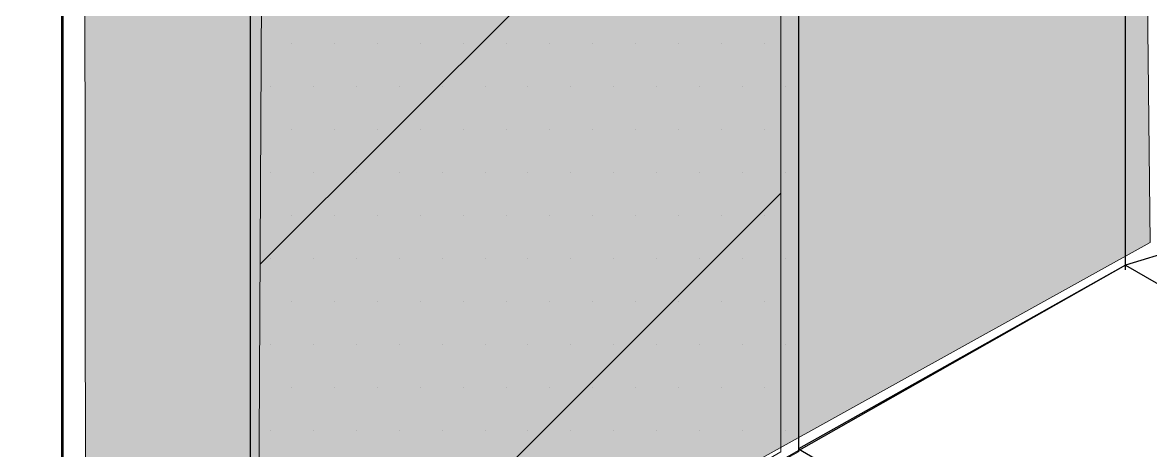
# Model space of a CAD drawing. Extents: x -1328 to 5679, y -4611 to 1603.
# Drawn here: x 246.9 to 282.36, y 969.75 to 983.22 of the extents above; entities that cross this region are included whole.
import ezdxf

# ---------------------------------------------------------------- set-up
doc = ezdxf.new("R2010")
doc.units = 0
doc.header["$MEASUREMENT"] = 0
for name, color, linetype, lineweight in [('.ATI-HATCH', 7, 'Continuous', 0), ('G-ANNO-TTLB', 7, 'Continuous', 0), ('Layer 12', 7, 'Continuous', 0), ('TYVEK', 7, 'Continuous', 0)]:
    doc.layers.add(name, color=color, linetype=linetype, lineweight=lineweight)

# ---------------------------------------------------------------- blocks, each defined once
blk = doc.blocks.new('Block_250')
at = {"layer": '.ATI-HATCH'}
blk.add_open_spline([(271.299, 997.703), (271.299, 997.703), (254.051, 988.251), (254.051, 988.251), (254.051, 988.251), (254.051, 959.994), (254.051, 959.994), (254.051, 959.994), (271.299, 969.707), (271.299, 969.707), (271.299, 969.707), (271.299, 997.703), (271.299, 997.703)], degree=3, knots=[0, 0, 0, 0, 1, 1, 1, 2, 2, 2, 3, 3, 3, 4, 4, 4, 4], dxfattribs=at)
at = {"layer": '.ATI-HATCH', "color": 8, "lineweight": 0, "true_color": 0x808080}
for points in [[(255.364, 982.541), (255.364, 982.541), (255.364, 982.541), (255.364, 982.541)], [(256.714, 982.541), (256.714, 982.541), (256.714, 982.541), (256.714, 982.541)], [(258.064, 982.541), (258.064, 982.541), (258.064, 982.541), (258.064, 982.541)], [(259.415, 982.541), (259.415, 982.541), (259.415, 982.541), (259.415, 982.541)], [(260.765, 982.541), (260.765, 982.541), (260.765, 982.541), (260.765, 982.541)], [(262.115, 982.541), (262.115, 982.541), (262.115, 982.541), (262.115, 982.541)], [(263.465, 982.541), (263.465, 982.541), (263.465, 982.541), (263.465, 982.541)], [(264.815, 982.541), (264.815, 982.541), (264.815, 982.541), (264.815, 982.541)], [(266.166, 982.541), (266.166, 982.541), (266.166, 982.541), (266.166, 982.541)], [(267.516, 982.541), (267.516, 982.541), (267.516, 982.541), (267.516, 982.541)], [(268.866, 982.541), (268.866, 982.541), (268.866, 982.541), (268.866, 982.541)], [(270.216, 982.541), (270.216, 982.541), (270.216, 982.541), (270.216, 982.541)], [(254.689, 981.191), (254.689, 981.191), (254.689, 981.191), (254.689, 981.191)], [(256.039, 981.191), (256.039, 981.191), (256.039, 981.191), (256.039, 981.191)], [(257.389, 981.191), (257.389, 981.191), (257.389, 981.191), (257.389, 981.191)], [(258.74, 981.191), (258.74, 981.191), (258.74, 981.191), (258.74, 981.191)], [(260.09, 981.191), (260.09, 981.191), (260.09, 981.191), (260.09, 981.191)], [(261.44, 981.191), (261.44, 981.191), (261.44, 981.191), (261.44, 981.191)], [(262.79, 981.191), (262.79, 981.191), (262.79, 981.191), (262.79, 981.191)], [(264.14, 981.191), (264.14, 981.191), (264.14, 981.191), (264.14, 981.191)], [(265.491, 981.191), (265.491, 981.191), (265.491, 981.191), (265.491, 981.191)], [(266.841, 981.191), (266.841, 981.191), (266.841, 981.191), (266.841, 981.191)], [(268.191, 981.191), (268.191, 981.191), (268.191, 981.191), (268.191, 981.191)], [(269.541, 981.191), (269.541, 981.191), (269.541, 981.191), (269.541, 981.191)], [(270.891, 981.191), (270.891, 981.191), (270.891, 981.191), (270.891, 981.191)], [(255.364, 979.84), (255.364, 979.84), (255.364, 979.84), (255.364, 979.84)], [(256.714, 979.84), (256.714, 979.84), (256.714, 979.84), (256.714, 979.84)], [(258.064, 979.84), (258.064, 979.84), (258.064, 979.84), (258.064, 979.84)], [(259.415, 979.84), (259.415, 979.84), (259.415, 979.84), (259.415, 979.84)], [(260.765, 979.84), (260.765, 979.84), (260.765, 979.84), (260.765, 979.84)], [(262.115, 979.84), (262.115, 979.84), (262.115, 979.84), (262.115, 979.84)], [(263.465, 979.84), (263.465, 979.84), (263.465, 979.84), (263.465, 979.84)], [(264.815, 979.84), (264.815, 979.84), (264.815, 979.84), (264.815, 979.84)], [(266.166, 979.84), (266.166, 979.84), (266.166, 979.84), (266.166, 979.84)], [(267.516, 979.84), (267.516, 979.84), (267.516, 979.84), (267.516, 979.84)], [(268.866, 979.84), (268.866, 979.84), (268.866, 979.84), (268.866, 979.84)], [(270.216, 979.84), (270.216, 979.84), (270.216, 979.84), (270.216, 979.84)], [(254.689, 978.49), (254.689, 978.49), (254.689, 978.49), (254.689, 978.49)], [(256.039, 978.49), (256.039, 978.49), (256.039, 978.49), (256.039, 978.49)], [(257.389, 978.49), (257.389, 978.49), (257.389, 978.49), (257.389, 978.49)], [(258.74, 978.49), (258.74, 978.49), (258.74, 978.49), (258.74, 978.49)], [(260.09, 978.49), (260.09, 978.49), (260.09, 978.49), (260.09, 978.49)], [(261.44, 978.49), (261.44, 978.49), (261.44, 978.49), (261.44, 978.49)], [(262.79, 978.49), (262.79, 978.49), (262.79, 978.49), (262.79, 978.49)], [(264.14, 978.49), (264.14, 978.49), (264.14, 978.49), (264.14, 978.49)], [(265.491, 978.49), (265.491, 978.49), (265.491, 978.49), (265.491, 978.49)], [(266.841, 978.49), (266.841, 978.49), (266.841, 978.49), (266.841, 978.49)], [(268.191, 978.49), (268.191, 978.49), (268.191, 978.49), (268.191, 978.49)], [(269.541, 978.49), (269.541, 978.49), (269.541, 978.49), (269.541, 978.49)], [(270.891, 978.49), (270.891, 978.49), (270.891, 978.49), (270.891, 978.49)], [(255.364, 977.14), (255.364, 977.14), (255.364, 977.14), (255.364, 977.14)], [(256.714, 977.14), (256.714, 977.14), (256.714, 977.14), (256.714, 977.14)], [(258.064, 977.14), (258.064, 977.14), (258.064, 977.14), (258.064, 977.14)], [(259.415, 977.14), (259.415, 977.14), (259.415, 977.14), (259.415, 977.14)], [(260.765, 977.14), (260.765, 977.14), (260.765, 977.14), (260.765, 977.14)], [(262.115, 977.14), (262.115, 977.14), (262.115, 977.14), (262.115, 977.14)], [(263.465, 977.14), (263.465, 977.14), (263.465, 977.14), (263.465, 977.14)], [(264.815, 977.14), (264.815, 977.14), (264.815, 977.14), (264.815, 977.14)], [(266.166, 977.14), (266.166, 977.14), (266.166, 977.14), (266.166, 977.14)], [(267.516, 977.14), (267.516, 977.14), (267.516, 977.14), (267.516, 977.14)], [(268.866, 977.14), (268.866, 977.14), (268.866, 977.14), (268.866, 977.14)], [(270.216, 977.14), (270.216, 977.14), (270.216, 977.14), (270.216, 977.14)], [(254.689, 975.79), (254.689, 975.79), (254.689, 975.79), (254.689, 975.79)], [(256.039, 975.79), (256.039, 975.79), (256.039, 975.79), (256.039, 975.79)], [(257.389, 975.79), (257.389, 975.79), (257.389, 975.79), (257.389, 975.79)], [(258.74, 975.79), (258.74, 975.79), (258.74, 975.79), (258.74, 975.79)], [(260.09, 975.79), (260.09, 975.79), (260.09, 975.79), (260.09, 975.79)], [(261.44, 975.79), (261.44, 975.79), (261.44, 975.79), (261.44, 975.79)], [(262.79, 975.79), (262.79, 975.79), (262.79, 975.79), (262.79, 975.79)], [(264.14, 975.79), (264.14, 975.79), (264.14, 975.79), (264.14, 975.79)], [(265.491, 975.79), (265.491, 975.79), (265.491, 975.79), (265.491, 975.79)], [(266.841, 975.79), (266.841, 975.79), (266.841, 975.79), (266.841, 975.79)], [(268.191, 975.79), (268.191, 975.79), (268.191, 975.79), (268.191, 975.79)], [(269.541, 975.79), (269.541, 975.79), (269.541, 975.79), (269.541, 975.79)], [(270.891, 975.79), (270.891, 975.79), (270.891, 975.79), (270.891, 975.79)], [(255.364, 974.44), (255.364, 974.44), (255.364, 974.44), (255.364, 974.44)], [(256.714, 974.44), (256.714, 974.44), (256.714, 974.44), (256.714, 974.44)], [(258.064, 974.44), (258.064, 974.44), (258.064, 974.44), (258.064, 974.44)], [(259.415, 974.44), (259.415, 974.44), (259.415, 974.44), (259.415, 974.44)], [(260.765, 974.44), (260.765, 974.44), (260.765, 974.44), (260.765, 974.44)], [(262.115, 974.44), (262.115, 974.44), (262.115, 974.44), (262.115, 974.44)], [(263.465, 974.44), (263.465, 974.44), (263.465, 974.44), (263.465, 974.44)], [(264.815, 974.44), (264.815, 974.44), (264.815, 974.44), (264.815, 974.44)], [(266.166, 974.44), (266.166, 974.44), (266.166, 974.44), (266.166, 974.44)], [(267.516, 974.44), (267.516, 974.44), (267.516, 974.44), (267.516, 974.44)], [(268.866, 974.44), (268.866, 974.44), (268.866, 974.44), (268.866, 974.44)], [(270.216, 974.44), (270.216, 974.44), (270.216, 974.44), (270.216, 974.44)], [(254.689, 973.089), (254.689, 973.089), (254.689, 973.089), (254.689, 973.089)], [(256.039, 973.089), (256.039, 973.089), (256.039, 973.089), (256.039, 973.089)], [(257.389, 973.089), (257.389, 973.089), (257.389, 973.089), (257.389, 973.089)], [(258.74, 973.089), (258.74, 973.089), (258.74, 973.089), (258.74, 973.089)], [(260.09, 973.089), (260.09, 973.089), (260.09, 973.089), (260.09, 973.089)], [(261.44, 973.089), (261.44, 973.089), (261.44, 973.089), (261.44, 973.089)], [(262.79, 973.089), (262.79, 973.089), (262.79, 973.089), (262.79, 973.089)], [(264.14, 973.089), (264.14, 973.089), (264.14, 973.089), (264.14, 973.089)], [(265.491, 973.089), (265.491, 973.089), (265.491, 973.089), (265.491, 973.089)], [(266.841, 973.089), (266.841, 973.089), (266.841, 973.089), (266.841, 973.089)], [(268.191, 973.089), (268.191, 973.089), (268.191, 973.089), (268.191, 973.089)], [(269.541, 973.089), (269.541, 973.089), (269.541, 973.089), (269.541, 973.089)], [(270.891, 973.089), (270.891, 973.089), (270.891, 973.089), (270.891, 973.089)], [(255.364, 971.739), (255.364, 971.739), (255.364, 971.739), (255.364, 971.739)], [(256.714, 971.739), (256.714, 971.739), (256.714, 971.739), (256.714, 971.739)], [(258.064, 971.739), (258.064, 971.739), (258.064, 971.739), (258.064, 971.739)], [(259.415, 971.739), (259.415, 971.739), (259.415, 971.739), (259.415, 971.739)], [(260.765, 971.739), (260.765, 971.739), (260.765, 971.739), (260.765, 971.739)], [(262.115, 971.739), (262.115, 971.739), (262.115, 971.739), (262.115, 971.739)], [(263.465, 971.739), (263.465, 971.739), (263.465, 971.739), (263.465, 971.739)], [(264.815, 971.739), (264.815, 971.739), (264.815, 971.739), (264.815, 971.739)], [(266.166, 971.739), (266.166, 971.739), (266.166, 971.739), (266.166, 971.739)], [(267.516, 971.739), (267.516, 971.739), (267.516, 971.739), (267.516, 971.739)], [(268.866, 971.739), (268.866, 971.739), (268.866, 971.739), (268.866, 971.739)], [(270.216, 971.739), (270.216, 971.739), (270.216, 971.739), (270.216, 971.739)], [(254.689, 970.389), (254.689, 970.389), (254.689, 970.389), (254.689, 970.389)], [(256.039, 970.389), (256.039, 970.389), (256.039, 970.389), (256.039, 970.389)], [(257.389, 970.389), (257.389, 970.389), (257.389, 970.389), (257.389, 970.389)], [(258.74, 970.389), (258.74, 970.389), (258.74, 970.389), (258.74, 970.389)], [(260.09, 970.389), (260.09, 970.389), (260.09, 970.389), (260.09, 970.389)], [(261.44, 970.389), (261.44, 970.389), (261.44, 970.389), (261.44, 970.389)], [(262.79, 970.389), (262.79, 970.389), (262.79, 970.389), (262.79, 970.389)], [(264.14, 970.389), (264.14, 970.389), (264.14, 970.389), (264.14, 970.389)], [(265.491, 970.389), (265.491, 970.389), (265.491, 970.389), (265.491, 970.389)], [(266.841, 970.389), (266.841, 970.389), (266.841, 970.389), (266.841, 970.389)], [(268.191, 970.389), (268.191, 970.389), (268.191, 970.389), (268.191, 970.389)], [(269.541, 970.389), (269.541, 970.389), (269.541, 970.389), (269.541, 970.389)], [(270.891, 970.389), (270.891, 970.389), (270.891, 970.389), (270.891, 970.389)]]:
    blk.add_open_spline(points, degree=3, dxfattribs=at)

msp = doc.modelspace()

# ---------------------------------------------------------------- hatches: boundary and pattern name
at = {"layer": 'G-ANNO-TTLB', "true_color": 0xff00ff, "transparency": 33554687}
h = msp.add_hatch(color=6, dxfattribs=at)
edge = h.paths.add_edge_path()
edge.add_spline(control_points=[(1625.998, -853.91), (1625.998, -853.91), (-1303.52, -853.91), (-1303.52, -853.91), (-1303.52, -853.91), (-1303.52, 1603.09), (-1303.52, 1603.09), (-1303.52, 1603.09), (1625.998, 1603.09), (1625.998, 1603.09), (1625.998, 1603.09), (1625.998, -853.91), (1625.998, -853.91)], knot_values=[0, 0, 0, 0, 1, 1, 1, 2, 2, 2, 3, 3, 3, 4, 4, 4, 4], degree=3, periodic=0)
edge = h.paths.add_edge_path()
edge.add_spline(control_points=[(-1294.52, 1594.09), (-1294.52, 1594.09), (-1294.52, -844.91), (-1294.52, -844.91), (-1294.52, -844.91), (1616.998, -844.91), (1616.998, -844.91), (1616.998, -844.91), (1616.998, 1594.09), (1616.998, 1594.09), (1616.998, 1594.09), (-1294.52, 1594.09), (-1294.52, 1594.09)], knot_values=[0, 0, 0, 0, 1, 1, 1, 2, 2, 2, 3, 3, 3, 4, 4, 4, 4], degree=3, periodic=0)
edge.add_line((-1294.52, 1594.09), (-1294.52, 1594.09))
at = {"layer": 'Layer 12', "true_color": 0x848484, "transparency": 33554457}
h = msp.add_hatch(color=252, dxfattribs=at)
h.dxf.hatch_style = 2
h.paths.add_polyline_path([(282.36, 976.3), (248.887, 957.707), (248.852, 986.09), (282.053, 1004.138)])
at = {"layer": 'Layer 12', "true_color": 0x000000, "transparency": 33554687}
h = msp.add_hatch(dxfattribs=at)
h.set_pattern_fill('_U', color=18, scale=10, angle=45, style=2, pattern_type=0)
h.set_pattern_definition([(45, (0, 0), (-7.07107, 7.07107), [])])
h.paths.add_polyline_path([(270.746, 969.707), (254.286, 960.095), (254.435, 988.034), (270.74, 997.355)])

# ---------------------------------------------------------------- linework, layer by layer
at = {"layer": 'G-ANNO-TTLB'}
for points in [[(1625.998, -853.91), (1625.998, -853.91), (-1303.52, -853.91), (-1303.52, -853.91), (-1303.52, -853.91), (-1303.52, 1603.09), (-1303.52, 1603.09), (-1303.52, 1603.09), (1625.998, 1603.09), (1625.998, 1603.09), (1625.998, 1603.09), (1625.998, -853.91), (1625.998, -853.91)], [(-1294.52, 1594.09), (-1294.52, 1594.09), (-1294.52, -844.91), (-1294.52, -844.91), (-1294.52, -844.91), (1616.998, -844.91), (1616.998, -844.91), (1616.998, -844.91), (1616.998, 1594.09), (1616.998, 1594.09), (1616.998, 1594.09), (-1294.52, 1594.09), (-1294.52, 1594.09)]]:
    msp.add_open_spline(points, degree=3, knots=[0, 0, 0, 0, 1, 1, 1, 2, 2, 2, 3, 3, 3, 4, 4, 4, 4], dxfattribs=at)
at = {"layer": 'Layer 12'}
for points in [[(282.36, 976.3), (248.887, 957.707), (248.852, 986.09), (282.053, 1004.138)], [(270.746, 969.707), (254.286, 960.095), (254.435, 988.034), (270.74, 997.355)]]:
    msp.add_lwpolyline(points, close=True, dxfattribs=at)
at = {"layer": 'TYVEK', "color": 18, "lineweight": 25, "true_color": 0x000000}
for p, q in [((248.177, 956.627), (248.177, 1128.091)), ((281.576, 975.436), (281.576, 1108.571)), ((281.576, 975.585), (248.177, 956.627)), ((281.576, 975.585), (330.86, 947.003))]:
    msp.add_line(p, q, dxfattribs=at)
at = {"layer": 'TYVEK', "color": 4, "lineweight": 25, "true_color": 0x00ffff}
for p, q in [((281.576, 975.585), (281.576, 1003.667)), ((271.299, 997.794), (271.299, 969.798)), ((271.299, 997.703), (271.299, 969.707)), ((254.051, 988.251), (254.051, 959.994)), ((248.123, 984.834), (248.123, 957.553)), ((283.294, 976.106), (281.576, 975.585)), ((281.576, 975.585), (271.299, 969.798)), ((281.576, 975.585), (308.426, 960.095)), ((271.299, 969.798), (298.393, 954.125))]:
    msp.add_line(p, q, dxfattribs=at)

# ---------------------------------------------------------------- block references
at = {"layer": '.ATI-HATCH'}
msp.add_blockref('Block_250', (0, 0), dxfattribs=at)

doc.saveas('drawing.dxf')
